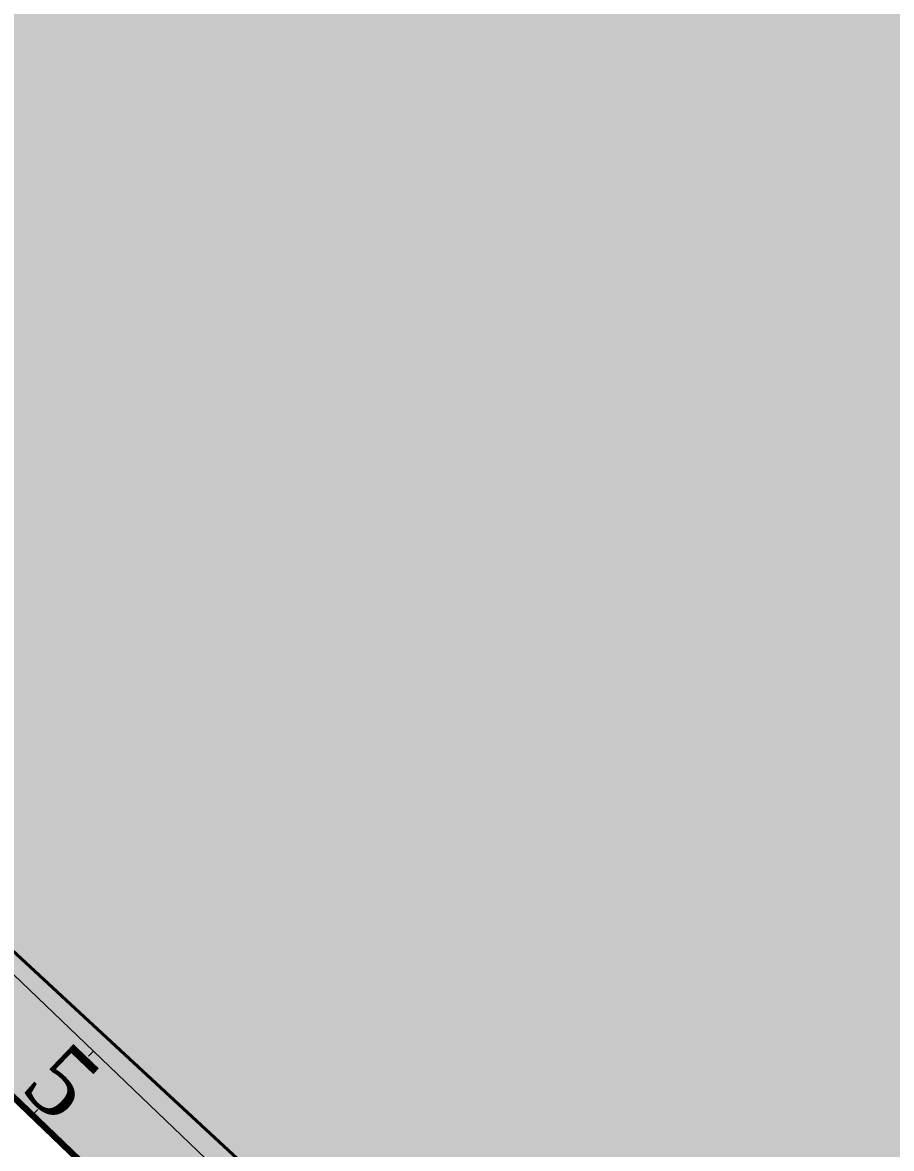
# Model space of a CAD drawing. Header units: metres. Extents: x 478603 to 489313, y 4282657 to 4289463.
# Drawn here: x 480317.4 to 480367, y 4286820.9 to 4286885.1 of the extents above; entities that cross this region are included whole.
import ezdxf

# ---------------------------------------------------------------- set-up
doc = ezdxf.new("R2010")
doc.units = ezdxf.units.M
for name, color, linetype, lineweight in [('ADAKENARI', 18, 'Continuous', 0), ('PARSEL_ALAN', 254, 'Continuous', 0), ('PARSEL_SERA_ALAN', 9, 'Continuous', 40), ('ROL_CEPHE', 1, 'Continuous', 0), ('SNR_YAPIYAK', 18, 'Continuous', 0)]:
    doc.layers.add(name, color=color, linetype=linetype, lineweight=lineweight)
doc.styles.get("Standard").update_dxf_attribs({"font": 'times.ttf'})

msp = doc.modelspace()

# ---------------------------------------------------------------- hatches: boundary and pattern name
at = {"layer": 'PARSEL_ALAN'}
msp.add_hatch(color=256, dxfattribs=at).paths.add_polyline_path([(480371.311, 4286771.873), (480266.922, 4286871.651), (480266.702, 4286878.781), (480454.66, 4287082.314), (480562.804, 4286978.803)])
at = {"layer": 'PARSEL_SERA_ALAN'}
msp.add_hatch(color=256, dxfattribs=at).paths.add_polyline_path([(480372.566, 4286780.591), (480273.923, 4286871.875), (480457.307, 4287070.043), (480541.858, 4286991.799), (480555.795, 4286978.591), (480552.554, 4286975.089)])

# ---------------------------------------------------------------- linework, layer by layer
at = {"layer": 'ADAKENARI', "lineweight": 100}
msp.add_line((480496.014, 4286652.372), (480266.922, 4286871.651), dxfattribs=at)
at = {"layer": 'PARSEL_ALAN'}
for points in [[(480371.311, 4286771.873, 967.533), (480266.922, 4286871.651, 961.69), (480266.702, 4286878.781, 961.534), (480454.66, 4287082.314, 961.639), (480562.804, 4286978.803, 970.865), (480371.311, 4286771.873, 967.533)], [(480371.311, 4286771.873, 0), (480266.922, 4286871.651, 0), (480266.702, 4286878.781, 0), (480454.66, 4287082.314, 0), (480562.804, 4286978.803, 0), (480371.311, 4286771.873, 0)]]:
    msp.add_polyline3d(points, close=True, dxfattribs=at)
at = {"layer": 'PARSEL_SERA_ALAN'}
msp.add_polyline3d([(480372.566, 4286780.591, 0), (480273.923, 4286871.875, 0), (480457.307, 4287070.043, 0), (480541.858, 4286991.799, 0), (480555.795, 4286978.591, 0), (480552.554, 4286975.089, 0), (480372.566, 4286780.591, 0)], close=True, dxfattribs=at)
msp.add_polyline3d([(480372.566, 4286780.591, 0), (480273.923, 4286871.875, 0), (480457.307, 4287070.043, 0), (480541.858, 4286991.799, 0), (480555.795, 4286978.591, 0), (480552.554, 4286975.089, 0), (480372.566, 4286780.591, 0)], close=True, dxfattribs=at)
at = {"layer": 'ROL_CEPHE'}
for p, q in [((480321.474, 4286826.424), (480321.198, 4286826.135)), ((480318.02, 4286822.81), (480318.296, 4286823.099))]:
    msp.add_line(p, q, dxfattribs=at)
at = {"layer": 'SNR_YAPIYAK'}
msp.add_line((480371.092, 4286778.998, 967.533), (480271.856, 4286873.851, 967.533), dxfattribs=at)

# ---------------------------------------------------------------- texts
at = {"layer": 'ROL_CEPHE'}
msp.add_text('5', height=4, rotation=316.29385, dxfattribs=at).set_placement((480317.22, 4286824.265))

doc.saveas('drawing.dxf')
